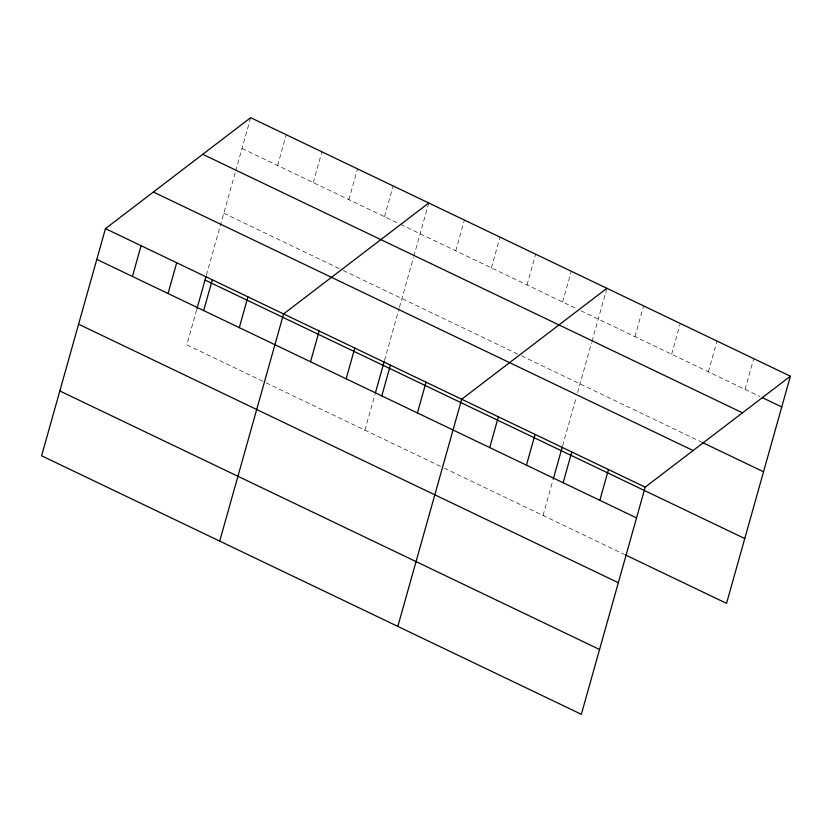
<?xml version="1.0" encoding="UTF-8"?>
<svg xmlns="http://www.w3.org/2000/svg" width="832" height="832" viewBox="0 0 832 832"><rect width="100%" height="100%" fill="white"/><g stroke="black" fill="none" stroke-linecap="round" stroke-linejoin="round"><path stroke-width="0.62" stroke-dasharray="4.16 3.12" d="M196.622 309.951L186.805 344.854L264.95 382.283M206.419 275.09L235.362 172.13M235.706 170.882L250.661 117.697M277.638 165.516L286.281 134.763M313.258 182.572L321.901 151.819M348.889 199.638L357.531 168.886M384.509 216.694L393.151 185.942M364.926 430.165L375.086 394.014M384.53 360.402L399.131 308.464M399.474 307.226L413.473 257.442M413.826 256.194L428.771 203.008M455.749 250.827L464.402 220.074M491.379 267.883L500.022 237.13M526.999 284.95L535.642 254.197M562.619 302.006L571.262 271.253M543.036 515.476L552.843 480.574M562.65 445.713L576.202 397.488M577.595 392.538L591.583 342.753M591.937 341.505L606.538 289.546M634.951 336.648L643.594 305.895M671.653 354.224L680.295 323.471M708.354 371.81L716.997 341.058M745.056 389.386L753.698 358.634M242.018 148.45L399.443 223.85M400.598 224.401L576.41 308.61M581.006 310.814L759.959 396.531M223.798 213.262L342.16 269.953M343.304 270.504L520.27 355.264M521.425 355.815L701.605 442.114M266.094 382.834L443.061 467.594M444.215 468.146L624.468 554.476"/><path stroke-width="1.25" d="M105.456 228.634L41.6 455.79L581.339 714.303L645.195 487.146L790.4 376.21L250.661 117.697L105.456 228.634L645.195 487.146M132.434 276.442L141.076 245.69M168.054 293.509L176.696 262.756M196.966 308.714L206.066 276.328M203.674 310.575L212.316 279.822M239.294 327.631L247.946 296.878M219.71 541.102L283.566 313.945L428.771 203.008M310.544 361.754L319.186 331.001M346.164 378.82L354.806 348.067M375.43 392.777L384.186 361.639M381.794 395.876L390.437 365.123M417.414 412.942L426.057 382.19M397.831 626.402L461.677 399.246L606.892 288.319M489.736 447.585L498.378 416.832M526.438 465.161L535.08 434.408M553.197 479.326L562.297 446.95M563.139 482.737L571.782 451.984M599.841 500.323L608.494 469.57M790.4 376.21L726.544 603.366L625.622 555.027M762.258 397.623L781.758 406.962M202.738 154.305L742.477 412.818M702.749 442.666L763.537 471.775M153.369 192.026L693.108 450.538M205.026 280.041L744.765 538.554M96.803 259.386L636.542 517.899M78.593 324.199L618.332 582.712M59.821 390.978L599.56 649.49"/></g></svg>
